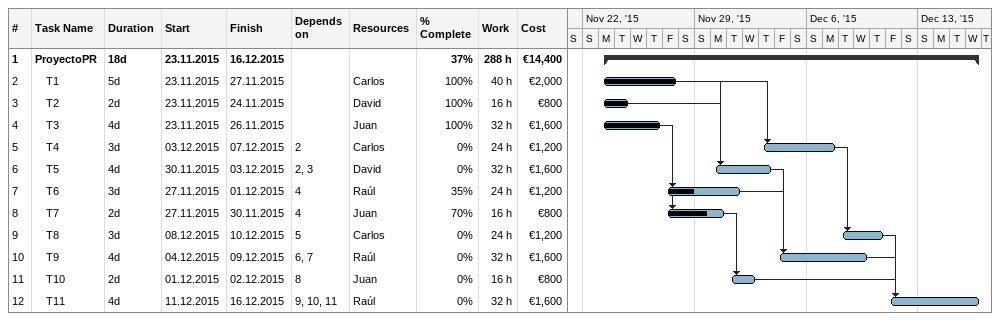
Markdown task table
| ID | Level | Task | Duration | Start | Finish | Predecessors | Resources | % complete | Work (h) | Cost (€) |
|---|---|---|---|---|---|---|---|---|---|---|
| 1 | 1 | **ProyectoPR** | 18d | 2015-11-23 | 2015-12-16 |  |  | 37 | 288 | 14400 |
| 2 | 2 | T1 | 5d | 2015-11-23 | 2015-11-27 |  | Carlos | 100 | 40 | 2000 |
| 3 | 2 | T2 | 2d | 2015-11-23 | 2015-11-24 |  | David | 100 | 16 | 800 |
| 4 | 2 | T3 | 4d | 2015-11-23 | 2015-11-26 |  | Juan | 100 | 32 | 1600 |
| 5 | 2 | T4 | 3d | 2015-12-03 | 2015-12-07 | 2 | Carlos | 0 | 24 | 1200 |
| 6 | 2 | T5 | 4d | 2015-11-30 | 2015-12-03 | 2, 3 | David | 0 | 32 | 1600 |
| 7 | 2 | T6 | 3d | 2015-11-27 | 2015-12-01 | 4 | Raúl | 35 | 24 | 1200 |
| 8 | 2 | T7 | 2d | 2015-11-27 | 2015-11-30 | 4 | Juan | 70 | 16 | 800 |
| 9 | 2 | T8 | 3d | 2015-12-08 | 2015-12-10 | 5 | Carlos | 0 | 24 | 1200 |
| 10 | 2 | T9 | 4d | 2015-12-04 | 2015-12-09 | 6, 7 | Raúl | 0 | 32 | 1600 |
| 11 | 2 | T10 | 2d | 2015-12-01 | 2015-12-02 | 8 | Juan | 0 | 16 | 800 |
| 12 | 2 | T11 | 4d | 2015-12-11 | 2015-12-16 | 9, 10, 11 | Raúl | 0 | 32 | 1600 |
